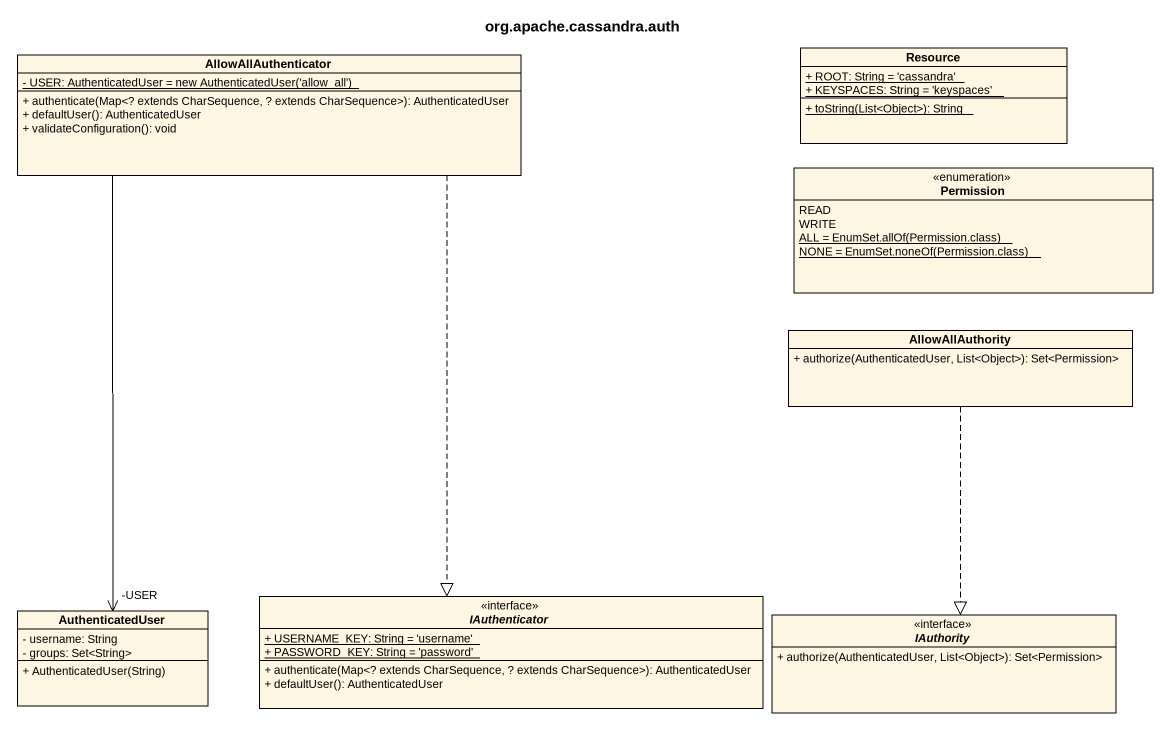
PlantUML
@startuml
title org.apache.cassandra.auth
hide circle
hide empty members
skinparam classAttributeIconSize 0
class AllowAllAuthenticator {
  {static} {field} - USER: AuthenticatedUser = new AuthenticatedUser('allow_all')
  + authenticate(Map<? extends CharSequence, ? extends CharSequence>): AuthenticatedUser
  + defaultUser(): AuthenticatedUser
  + validateConfiguration(): void
}
class Resource {
  {static} + ROOT: String = 'cassandra'
  {static} + KEYSPACES: String = 'keyspaces'
  {static} + toString(List<Object>): String
}
enum Permission {
  READ
  WRITE
  {static} {field} ALL = EnumSet.allOf(Permission.class)
  {static} {field} NONE = EnumSet.noneOf(Permission.class)
}
class AllowAllAuthority {
  + authorize(AuthenticatedUser, List<Object>): Set<Permission>
}
interface IAuthenticator <<interface>> {
  {static} + USERNAME_KEY: String = 'username'
  {static} + PASSWORD_KEY: String = 'password'
  + authenticate(Map<? extends CharSequence, ? extends CharSequence>): AuthenticatedUser
  + defaultUser(): AuthenticatedUser
}
class AuthenticatedUser {
  - username: String
  - groups: Set<String>
  + AuthenticatedUser(String)
}
interface IAuthority <<interface>> {
  + authorize(AuthenticatedUser, List<Object>): Set<Permission>
}
AllowAllAuthenticator ..|> IAuthenticator
AllowAllAuthenticator --> "-USER" AuthenticatedUser
AllowAllAuthority ..|> IAuthority
@enduml
